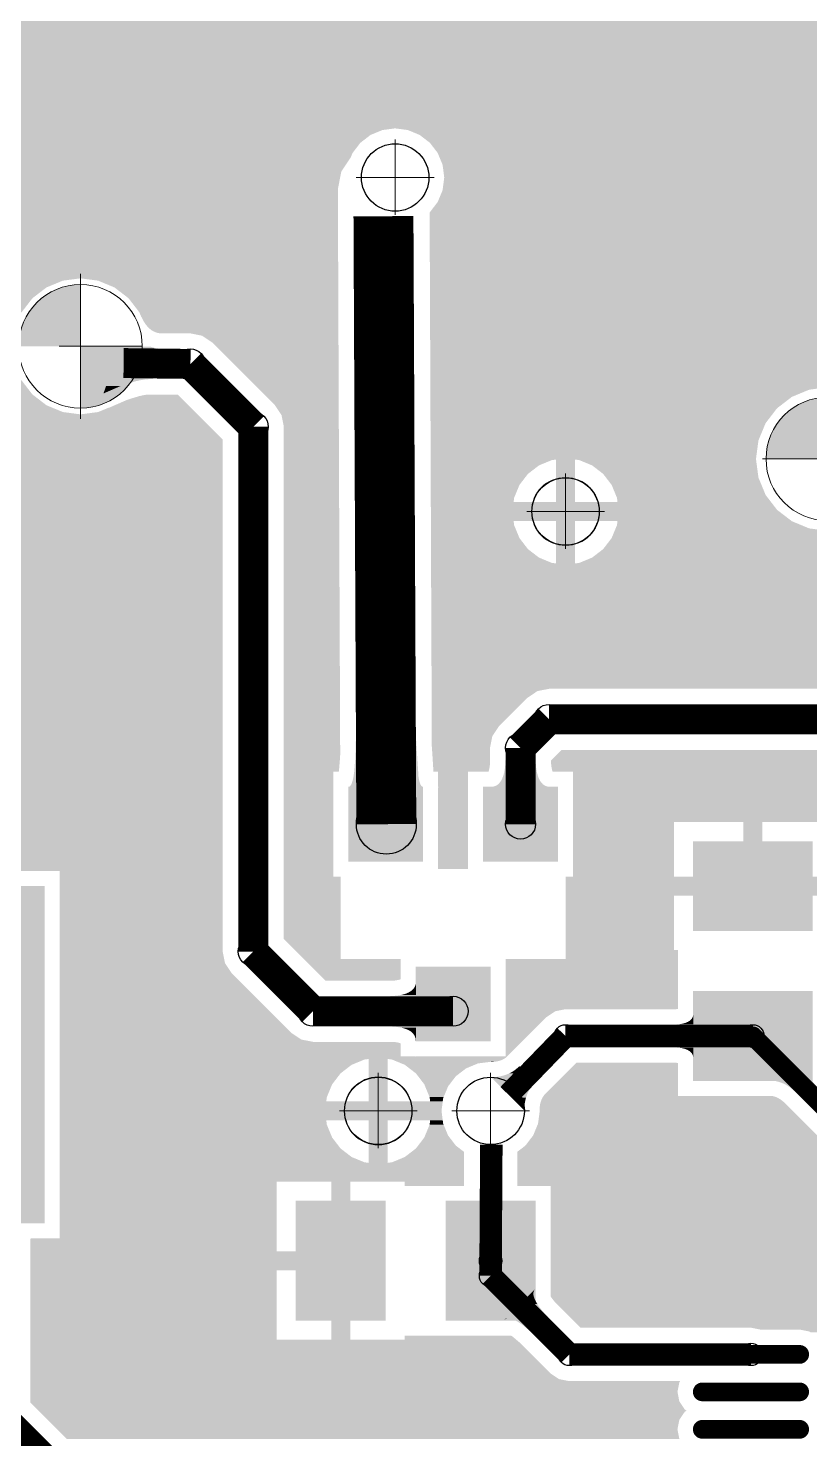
# Model space of a CAD drawing. Header units: millimetres. Extents: x -3633 to 871, y -630 to 261.
# Drawn here: x -1510.66 to -1489.72, y 156.97 to 194.77 of the extents above; entities that cross this region are included whole.
import ezdxf

# ---------------------------------------------------------------- set-up
doc = ezdxf.new("R2010")
doc.units = ezdxf.units.MM
for name, color, linetype in [('DRILL', 7, 'Continuous'), ('DRILL GOST', 7, 'Continuous'), ('TOP_LAYER', 7, 'Continuous'), ('TOP_PASTE', 8, 'Continuous')]:
    doc.layers.add(name, color=color, linetype=linetype)

# ---------------------------------------------------------------- blocks, each defined once
blk = doc.blocks.new('ROUND_26')
blk.add_circle((0, 0), 0.01772)
blk = doc.blocks.new('OBLONG_12')
at = {"const_width": 0.00984}
blk.add_lwpolyline([(0.02559, 0), (-0.02559, 0)], dxfattribs=at)
at = {"const_width": 0.00492}
for points in [[(-0.02805, 0, 1), (-0.02313, 0, 1)], [(0.02313, 0, 1), (0.02805, 0, 1)]]:
    blk.add_lwpolyline(points, format="xyb", close=True, dxfattribs=at)
blk = doc.blocks.new('RECTANGLE_15')
blk.add_solid([(0.02362, 0.0315), (0.02362, -0.0315), (-0.02362, 0.0315), (-0.02362, -0.0315)])
blk = doc.blocks.new('SQUARE_14')
blk.add_solid([(0.019685, 0.019685), (0.019685, -0.019685), (-0.019685, 0.019685), (-0.019685, -0.019685)])
blk = doc.blocks.new('RECTANGLE_7')
blk.add_solid([(0.0315, 0.02362), (0.0315, -0.02362), (-0.0315, 0.02362), (-0.0315, -0.02362)])
blk = doc.blocks.new('RECTANGLE_17')
blk.add_solid([(0.02165, 0.08858), (0.02165, -0.08858), (-0.02165, 0.08858), (-0.02165, -0.08858)])
blk = doc.blocks.new('ROUND_1')
at = {"const_width": 0.005}
blk.add_lwpolyline([(-0.0025, 0, 1), (0.0025, 0, 1)], format="xyb", close=True, dxfattribs=at)
blk = doc.blocks.new('ROUND_4')
blk.add_circle((0, 0), 0.00591)
blk = doc.blocks.new('ROUND_2')
blk.add_circle((0, 0), 0.00787)
blk = doc.blocks.new('ROUND_5')
blk.add_circle((0, 0), 0.01575)

msp = doc.modelspace()

# ---------------------------------------------------------------- hatches: boundary and pattern name
at = {"layer": 'DRILL', "lineweight": 0}
h = msp.add_hatch(color=256, dxfattribs=at)
h.dxf.hatch_style = 1
h.paths.add_polyline_path([(-1509.261, 187.903, 0.414214), (-1510.917, 186.248), (-1509.261, 186.248)])
h.paths.add_polyline_path([(-1507.606, 186.248), (-1509.261, 186.248), (-1509.261, 184.592, 0.414214)])
h = msp.add_hatch(color=256, dxfattribs=at)
h.dxf.hatch_style = 1
h.paths.add_polyline_path([(-1489.233, 184.885, 0.414214), (-1490.889, 183.23), (-1489.233, 183.23)])
h.paths.add_polyline_path([(-1487.578, 183.23), (-1489.233, 183.23), (-1489.233, 181.574, 0.414214)])

# ---------------------------------------------------------------- linework, layer by layer
for p, q in [((-1500.829, 191.792), (-1500.829, 189.77)), ((-1501.87, 190.773), (-1499.787, 190.773)), ((-1509.261, 186.248), (-1509.261, 188.191)), ((-1509.261, 188.109), (-1509.26, 184.338)), ((-1509.261, 187.949), (-1509.261, 184.542)), ((-1509.261, 187.949), (-1509.261, 184.542)), ((-1509.828, 186.248), (-1508.696, 186.248)), ((-1509.261, 186.248), (-1507.606, 186.248)), ((-1509.261, 186.248), (-1509.261, 184.304)), ((-1490.984, 183.23), (-1487.489, 183.23)), ((-1489.8, 183.23), (-1488.668, 183.23)), ((-1496.262, 182.841), (-1496.262, 180.82)), ((-1497.304, 181.822), (-1495.221, 181.822)), ((-1501.282, 166.778), (-1501.282, 164.757)), ((-1498.27, 166.778), (-1498.27, 164.757)), ((-1502.323, 165.759), (-1500.24, 165.759)), ((-1499.312, 165.759), (-1497.229, 165.759))]:
    msp.add_line(p, q, dxfattribs=at)
at = {"layer": 'DRILL GOST', "lineweight": 0}
for centre, radius in [((-1509.261, 186.248), 1.656), ((-1489.233, 183.23), 1.656), ((-1496.262, 181.822), 0.911), ((-1501.282, 165.759), 0.911)]:
    msp.add_circle(centre, radius, dxfattribs=at)
at = {"layer": 'TOP_LAYER', "elevation": 0}
for points, const_width in [([(-1501.142, 189.735), (-1501.065, 173.443)], 1.606), ([(-1508.105, 185.799), (-1506.314, 185.776)], 0.803), ([(-1506.314, 185.776), (-1504.631, 184.093)], 0.803), ([(-1504.631, 170.029), (-1504.631, 184.093)], 0.803), ([(-1497.468, 175.487), (-1496.703, 176.252)], 0.803), ([(-1496.703, 176.252), (-1484.208, 176.252)], 0.803), ([(-1497.468, 173.443), (-1497.468, 175.487)], 0.803), ([(-1504.631, 170.029), (-1503.031, 168.429)], 0.803), ([(-1503.031, 168.429), (-1499.275, 168.429)], 0.803), ([(-1497.791, 166.192), (-1496.264, 167.767)], 0.602), ([(-1496.264, 167.767), (-1491.243, 167.767)], 0.602), ([(-1491.243, 167.767), (-1488.733, 165.257)], 0.502), ([(-1498.27, 161.743), (-1498.251, 164.856)], 0.602), ([(-1498.27, 161.342), (-1498.27, 161.743)], 0.602), ([(-1498.27, 161.342), (-1496.162, 159.234)], 0.602), ([(-1496.162, 159.234), (-1491.293, 159.234)], 0.602), ([(-1511.321, 157.651), (-1508.888, 155.218)], 0.602)]:
    msp.add_lwpolyline(points, dxfattribs=dict(at, const_width=const_width))
at = {"layer": 'TOP_LAYER'}
for points in [[(-1507.119, 186.595), (-1507.119, 186.595), (-1507.119, 186.595), (-1506.314, 186.595)], [(-1508.507, 185.374), (-1508.221, 186.177), (-1507.317, 185.374), (-1507.014, 186.177)], [(-1508.221, 186.177), (-1508.218, 186.184), (-1507.014, 186.177), (-1507.144, 186.184)], [(-1508.218, 186.184), (-1508.211, 186.204), (-1507.144, 186.184), (-1507.266, 186.204)], [(-1508.211, 186.204), (-1508.199, 186.237), (-1507.266, 186.204), (-1507.381, 186.237)], [(-1508.575, 185.183), (-1508.557, 185.234), (-1508.19, 185.183), (-1508.048, 185.234)], [(-1508.557, 185.234), (-1508.529, 185.312), (-1508.048, 185.234), (-1507.783, 185.312)], [(-1508.529, 185.312), (-1508.519, 185.339), (-1507.783, 185.312), (-1507.658, 185.339)], [(-1508.519, 185.339), (-1508.512, 185.359), (-1507.658, 185.339), (-1507.539, 185.359)], [(-1508.512, 185.359), (-1508.508, 185.37), (-1507.539, 185.359), (-1507.425, 185.37)], [(-1508.508, 185.37), (-1508.507, 185.374), (-1507.425, 185.37), (-1507.317, 185.374)], [(-1508.646, 184.984), (-1508.19, 185.183), (-1508.646, 184.984), (-1508.575, 185.183)], [(-1501.88, 175.742), (-1501.879, 176.047), (-1500.27, 175.742), (-1500.273, 176.047)], [(-1501.895, 175.228), (-1501.88, 175.742), (-1500.236, 175.228), (-1500.27, 175.742)], [(-1501.926, 174.843), (-1501.895, 175.228), (-1500.211, 174.843), (-1500.236, 175.228)], [(-1497.885, 174.955), (-1497.873, 175.092), (-1497.05, 174.955), (-1497.062, 175.092)], [(-1497.873, 175.092), (-1497.869, 175.244), (-1497.062, 175.092), (-1497.066, 175.244)], [(-1501.975, 174.586), (-1501.948, 174.698), (-1500.178, 174.586), (-1500.202, 174.698)], [(-1501.948, 174.698), (-1501.926, 174.843), (-1500.202, 174.698), (-1500.211, 174.843)], [(-1498.014, 174.57), (-1497.97, 174.642), (-1496.922, 174.57), (-1496.966, 174.642)], [(-1497.97, 174.642), (-1497.934, 174.73), (-1496.966, 174.642), (-1497.002, 174.73)], [(-1497.934, 174.73), (-1497.905, 174.835), (-1497.002, 174.73), (-1497.03, 174.835)], [(-1497.905, 174.835), (-1497.885, 174.955), (-1497.03, 174.835), (-1497.05, 174.955)], [(-1502.08, 174.441), (-1502.04, 174.457), (-1500.084, 174.441), (-1500.119, 174.457)], [(-1502.04, 174.457), (-1502.005, 174.505), (-1500.119, 174.457), (-1500.15, 174.505)], [(-1502.005, 174.505), (-1501.975, 174.586), (-1500.15, 174.505), (-1500.178, 174.586)], [(-1498.271, 174.441), (-1498.195, 174.449), (-1496.665, 174.441), (-1496.741, 174.449)], [(-1498.195, 174.449), (-1498.126, 174.473), (-1496.741, 174.449), (-1496.809, 174.473)], [(-1498.126, 174.473), (-1498.066, 174.513), (-1496.809, 174.473), (-1496.869, 174.513)], [(-1498.066, 174.513), (-1498.014, 174.57), (-1496.869, 174.513), (-1496.922, 174.57)], [(-1500.47, 168.931), (-1500.397, 168.975), (-1500.268, 168.931), (-1500.268, 168.975)], [(-1500.397, 168.975), (-1500.34, 169.027), (-1500.268, 168.975), (-1500.267, 169.027)], [(-1500.34, 169.027), (-1500.299, 169.088), (-1500.267, 169.027), (-1500.267, 169.088)], [(-1500.299, 169.088), (-1500.275, 169.156), (-1500.267, 169.088), (-1500.267, 169.156)], [(-1500.275, 169.156), (-1500.267, 169.232), (-1500.267, 169.156), (-1500.267, 169.232)], [(-1501.076, 168.831), (-1500.922, 168.835), (-1500.268, 168.831), (-1500.268, 168.835)], [(-1501.076, 168.027), (-1501.076, 168.831), (-1500.271, 168.027), (-1500.268, 168.831)], [(-1500.922, 168.835), (-1500.785, 168.847), (-1500.268, 168.835), (-1500.268, 168.847)], [(-1500.785, 168.847), (-1500.664, 168.867), (-1500.268, 168.847), (-1500.268, 168.867)], [(-1500.664, 168.867), (-1500.559, 168.895), (-1500.268, 168.867), (-1500.268, 168.895)], [(-1500.559, 168.895), (-1500.47, 168.931), (-1500.268, 168.895), (-1500.268, 168.931)], [(-1492.934, 168.177), (-1492.891, 168.216), (-1492.837, 168.177), (-1492.837, 168.216)], [(-1492.891, 168.216), (-1492.861, 168.261), (-1492.837, 168.216), (-1492.837, 168.261)], [(-1492.861, 168.261), (-1492.843, 168.312), (-1492.837, 168.261), (-1492.837, 168.312)], [(-1492.843, 168.312), (-1492.837, 168.369), (-1492.837, 168.312), (-1492.837, 168.369)], [(-1500.923, 168.023), (-1501.076, 168.027), (-1500.271, 168.023), (-1500.271, 168.027)], [(-1500.787, 168.011), (-1500.923, 168.023), (-1500.271, 168.011), (-1500.271, 168.023)], [(-1500.666, 167.991), (-1500.787, 168.011), (-1500.271, 167.991), (-1500.271, 168.011)], [(-1500.562, 167.963), (-1500.666, 167.991), (-1500.271, 167.963), (-1500.271, 167.991)], [(-1500.473, 167.927), (-1500.562, 167.963), (-1500.272, 167.927), (-1500.271, 167.963)], [(-1500.401, 167.883), (-1500.473, 167.927), (-1500.272, 167.883), (-1500.272, 167.927)], [(-1500.345, 167.831), (-1500.401, 167.883), (-1500.272, 167.831), (-1500.272, 167.883)], [(-1493.445, 168.068), (-1493.329, 168.071), (-1492.837, 168.068), (-1492.837, 168.071)], [(-1493.445, 167.466), (-1493.445, 168.068), (-1492.837, 167.466), (-1492.837, 168.068)], [(-1493.329, 168.071), (-1493.226, 168.08), (-1492.837, 168.071), (-1492.837, 168.08)], [(-1493.226, 168.08), (-1493.135, 168.095), (-1492.837, 168.08), (-1492.837, 168.095)], [(-1493.135, 168.095), (-1493.056, 168.116), (-1492.837, 168.095), (-1492.837, 168.116)], [(-1493.056, 168.116), (-1492.989, 168.143), (-1492.837, 168.116), (-1492.837, 168.143)], [(-1492.989, 168.143), (-1492.934, 168.177), (-1492.837, 168.143), (-1492.837, 168.177)], [(-1500.305, 167.771), (-1500.345, 167.831), (-1500.272, 167.771), (-1500.272, 167.831)], [(-1500.281, 167.703), (-1500.305, 167.771), (-1500.272, 167.703), (-1500.272, 167.771)], [(-1500.273, 167.627), (-1500.281, 167.703), (-1500.273, 167.627), (-1500.272, 167.703)], [(-1493.329, 167.463), (-1493.445, 167.466), (-1492.837, 167.463), (-1492.837, 167.466)], [(-1493.226, 167.454), (-1493.329, 167.463), (-1492.837, 167.454), (-1492.837, 167.463)], [(-1493.135, 167.439), (-1493.226, 167.454), (-1492.837, 167.439), (-1492.837, 167.454)], [(-1493.056, 167.418), (-1493.135, 167.439), (-1492.837, 167.418), (-1492.837, 167.439)], [(-1492.989, 167.391), (-1493.056, 167.418), (-1492.837, 167.391), (-1492.837, 167.418)], [(-1492.934, 167.357), (-1492.989, 167.391), (-1492.837, 167.357), (-1492.837, 167.391)], [(-1492.891, 167.318), (-1492.934, 167.357), (-1492.837, 167.318), (-1492.837, 167.357)], [(-1492.861, 167.273), (-1492.891, 167.318), (-1492.837, 167.273), (-1492.837, 167.318)], [(-1492.843, 167.222), (-1492.861, 167.273), (-1492.837, 167.222), (-1492.837, 167.273)], [(-1492.837, 167.165), (-1492.843, 167.222), (-1492.837, 167.165), (-1492.837, 167.222)], [(-1498.258, 167.074), (-1498.27, 167.075), (-1498.196, 167.074), (-1498.179, 167.075)], [(-1498.248, 167.073), (-1498.258, 167.074), (-1498.248, 167.073), (-1498.196, 167.074)], [(-1497.999, 166.688), (-1497.918, 166.708), (-1497.227, 166.688), (-1497.248, 166.708)], [(-1497.918, 166.708), (-1497.84, 166.735), (-1497.248, 166.708), (-1497.274, 166.735)], [(-1497.84, 166.735), (-1497.765, 166.767), (-1497.274, 166.735), (-1497.307, 166.767)], [(-1497.765, 166.767), (-1497.693, 166.806), (-1497.307, 166.767), (-1497.346, 166.806)], [(-1497.693, 166.806), (-1497.625, 166.851), (-1497.346, 166.806), (-1497.391, 166.851)], [(-1497.625, 166.851), (-1497.56, 166.902), (-1497.391, 166.851), (-1497.442, 166.902)], [(-1497.56, 166.902), (-1497.499, 166.959), (-1497.442, 166.902), (-1497.499, 166.959)], [(-1498.263, 166.663), (-1498.171, 166.665), (-1497.202, 166.663), (-1497.204, 166.665)], [(-1498.133, 166.533), (-1498.263, 166.663), (-1497.072, 166.533), (-1497.202, 166.663)], [(-1498.171, 166.665), (-1498.084, 166.673), (-1497.204, 166.665), (-1497.213, 166.673)], [(-1498.071, 166.472), (-1498.133, 166.533), (-1497.129, 166.472), (-1497.072, 166.533)], [(-1498.084, 166.673), (-1497.999, 166.688), (-1497.213, 166.673), (-1497.227, 166.688)], [(-1498.006, 166.407), (-1498.071, 166.472), (-1497.18, 166.407), (-1497.129, 166.472)], [(-1497.938, 166.339), (-1498.006, 166.407), (-1497.225, 166.339), (-1497.18, 166.407)], [(-1497.866, 166.267), (-1497.938, 166.339), (-1497.263, 166.267), (-1497.225, 166.339)], [(-1490.683, 166.565), (-1490.754, 166.568), (-1489.648, 166.565), (-1489.642, 166.568)], [(-1490.612, 166.554), (-1490.683, 166.565), (-1489.645, 166.554), (-1489.648, 166.565)], [(-1490.541, 166.536), (-1490.612, 166.554), (-1489.634, 166.536), (-1489.645, 166.554)], [(-1490.47, 166.512), (-1490.541, 166.536), (-1489.615, 166.512), (-1489.634, 166.536)], [(-1490.399, 166.48), (-1490.47, 166.512), (-1489.588, 166.48), (-1489.615, 166.512)], [(-1490.328, 166.441), (-1490.399, 166.48), (-1489.554, 166.441), (-1489.588, 166.48)], [(-1490.257, 166.394), (-1490.328, 166.441), (-1489.509, 166.394), (-1489.554, 166.441)], [(-1490.186, 166.341), (-1490.257, 166.394), (-1489.458, 166.341), (-1489.509, 166.394)], [(-1490.115, 166.281), (-1490.186, 166.341), (-1489.399, 166.281), (-1489.458, 166.341)], [(-1497.791, 166.192), (-1497.866, 166.267), (-1497.296, 166.192), (-1497.263, 166.267)], [(-1497.713, 166.114), (-1497.791, 166.192), (-1497.322, 166.114), (-1497.296, 166.192)], [(-1497.631, 166.033), (-1497.713, 166.114), (-1497.342, 166.033), (-1497.322, 166.114)], [(-1497.546, 165.949), (-1497.631, 166.033), (-1497.357, 165.949), (-1497.342, 166.033)], [(-1497.458, 165.861), (-1497.546, 165.949), (-1497.365, 165.861), (-1497.357, 165.949)], [(-1490.044, 166.213), (-1490.115, 166.281), (-1489.334, 166.213), (-1489.399, 166.281)], [(-1497.367, 165.77), (-1497.458, 165.861), (-1497.367, 165.77), (-1497.365, 165.861)], [(-1502.541, 161.998), (-1502.541, 163.86), (-1502.031, 161.998), (-1502.031, 163.86)], [(-1502.541, 159.627), (-1502.541, 161.488), (-1502.031, 159.627), (-1502.031, 161.488)], [(-1497.48, 160.586), (-1497.391, 160.676), (-1497.02, 160.586), (-1497.071, 160.676)], [(-1497.391, 160.676), (-1497.31, 160.757), (-1497.071, 160.676), (-1497.106, 160.757)], [(-1497.31, 160.757), (-1497.238, 160.829), (-1497.106, 160.757), (-1497.123, 160.829)], [(-1497.238, 160.829), (-1497.174, 160.893), (-1497.123, 160.829), (-1497.123, 160.893)], [(-1497.174, 160.893), (-1497.118, 160.948), (-1497.123, 160.893), (-1497.106, 160.948)], [(-1497.118, 160.948), (-1497.071, 160.995), (-1497.106, 160.948), (-1497.071, 160.995)], [(-1497.872, 160.194), (-1497.685, 160.382), (-1496.693, 160.194), (-1496.867, 160.382)], [(-1497.685, 160.382), (-1497.578, 160.488), (-1496.867, 160.382), (-1496.952, 160.488)], [(-1497.578, 160.488), (-1497.48, 160.586), (-1496.952, 160.488), (-1497.02, 160.586)], [(-1497.923, 160.143), (-1497.877, 160.177), (-1497.923, 160.143), (-1497.889, 160.177)], [(-1497.889, 160.177), (-1497.872, 160.194), (-1497.877, 160.177), (-1497.821, 160.194)], [(-1497.685, 160.177), (-1497.757, 160.194), (-1496.677, 160.177), (-1496.693, 160.194)], [(-1497.604, 160.143), (-1497.685, 160.177), (-1496.646, 160.143), (-1496.677, 160.177)], [(-1497.514, 160.092), (-1497.604, 160.143), (-1496.697, 160.092), (-1496.646, 160.143)], [(-1497.416, 160.024), (-1497.514, 160.092), (-1496.765, 160.024), (-1496.697, 160.092)], [(-1497.195, 159.837), (-1497.416, 160.024), (-1496.952, 159.837), (-1496.765, 160.024)], [(-1497.071, 159.717), (-1497.195, 159.837), (-1497.071, 159.717), (-1496.952, 159.837)]]:
    msp.add_solid(points, dxfattribs=at)
at = {"layer": 'TOP_PASTE'}
msp.add_circle((-1483.212, 119.578), 110, dxfattribs=at)
for points in [[(-1549.662, 194.547), (-1550.089, 194.974), (-1456.908, 194.547), (-1456.908, 194.974)], [(-1549.182, 193.921), (-1549.662, 194.547), (-1456.908, 193.921), (-1456.908, 194.547)], [(-1548.787, 193.237), (-1549.182, 193.921), (-1456.908, 193.237), (-1456.908, 193.921)], [(-1548.631, 192.862), (-1548.787, 193.237), (-1456.908, 192.862), (-1456.908, 193.237)], [(-1534.376, 192.796), (-1534.874, 192.862), (-1456.908, 192.796), (-1456.908, 192.862)], [(-1533.912, 192.604), (-1534.376, 192.796), (-1456.908, 192.604), (-1456.908, 192.796)], [(-1533.513, 192.298), (-1533.912, 192.604), (-1456.908, 192.298), (-1456.908, 192.604)], [(-1533.475, 192.248), (-1533.513, 192.298), (-1456.908, 192.248), (-1456.908, 192.298)], [(-1533.388, 192.163), (-1533.475, 192.248), (-1456.908, 192.163), (-1456.908, 192.248)], [(-1533.365, 192.14), (-1533.388, 192.163), (-1418.038, 192.14), (-1418.031, 192.163)], [(-1533.307, 192.089), (-1533.365, 192.14), (-1418.051, 192.089), (-1418.038, 192.14)], [(-1533.255, 192.044), (-1533.307, 192.089), (-1501.17, 192.044), (-1500.829, 192.089)], [(-1533.105, 191.913), (-1533.255, 192.044), (-1501.487, 191.913), (-1501.17, 192.044)], [(-1500.488, 192.044), (-1500.829, 192.089), (-1418.063, 192.044), (-1418.051, 192.089)], [(-1500.295, 191.964), (-1500.488, 192.044), (-1418.085, 191.964), (-1418.063, 192.044)], [(-1533.091, 191.901), (-1533.105, 191.913), (-1501.503, 191.901), (-1501.487, 191.913)], [(-1532.974, 191.813), (-1533.091, 191.901), (-1501.617, 191.813), (-1501.503, 191.901)], [(-1532.863, 191.739), (-1532.974, 191.813), (-1501.713, 191.739), (-1501.617, 191.813)], [(-1532.799, 191.703), (-1532.863, 191.739), (-1501.76, 191.703), (-1501.713, 191.739)], [(-1532.762, 191.683), (-1532.799, 191.703), (-1501.776, 191.683), (-1501.76, 191.703)], [(-1532.673, 191.642), (-1532.762, 191.683), (-1501.807, 191.642), (-1501.776, 191.683)], [(-1500.171, 191.913), (-1500.295, 191.964), (-1456.908, 191.913), (-1456.908, 191.964)], [(-1499.898, 191.703), (-1500.171, 191.913), (-1456.908, 191.703), (-1456.908, 191.913)], [(-1499.689, 191.431), (-1499.898, 191.703), (-1456.908, 191.431), (-1456.908, 191.703)], [(-1532.597, 191.616), (-1532.673, 191.642), (-1501.826, 191.616), (-1501.807, 191.642)], [(-1532.535, 191.603), (-1532.597, 191.616), (-1501.837, 191.603), (-1501.826, 191.616)], [(-1515.853, 191.553), (-1516.107, 191.603), (-1501.875, 191.553), (-1501.837, 191.603)], [(-1515.67, 191.431), (-1515.853, 191.553), (-1501.969, 191.431), (-1501.875, 191.553)], [(-1515.637, 191.408), (-1515.67, 191.431), (-1501.978, 191.408), (-1501.969, 191.431)], [(-1515.542, 191.314), (-1515.637, 191.408), (-1502.017, 191.314), (-1501.978, 191.408)], [(-1515.157, 190.929), (-1515.542, 191.314), (-1502.272, 190.929), (-1502.017, 191.314)], [(-1499.557, 191.113), (-1499.689, 191.431), (-1456.908, 191.113), (-1456.908, 191.431)], [(-1514.687, 190.458), (-1515.157, 190.929), (-1502.364, 190.458), (-1502.272, 190.929)], [(-1499.513, 190.773), (-1499.557, 191.113), (-1456.908, 190.773), (-1456.908, 191.113)], [(-1499.557, 190.432), (-1499.513, 190.773), (-1456.908, 190.432), (-1456.908, 190.773)], [(-1513.596, 189.367), (-1514.687, 190.458), (-1502.359, 189.367), (-1502.364, 190.458)], [(-1499.689, 190.114), (-1499.557, 190.432), (-1456.908, 190.114), (-1456.908, 190.432)], [(-1499.905, 189.837), (-1499.898, 189.842), (-1456.908, 189.837), (-1456.908, 189.842)], [(-1499.902, 189.153), (-1499.905, 189.837), (-1456.908, 189.153), (-1456.908, 189.837)], [(-1499.898, 189.842), (-1499.689, 190.114), (-1456.908, 189.842), (-1456.908, 190.114)], [(-1513.451, 189.151), (-1513.596, 189.367), (-1502.358, 189.151), (-1502.359, 189.367)], [(-1513.401, 188.897), (-1513.451, 189.151), (-1502.357, 188.897), (-1502.358, 189.151)], [(-1499.901, 188.948), (-1499.902, 189.153), (-1418.025, 188.948), (-1418.08, 189.153)], [(-1513.401, 188.07), (-1513.401, 188.897), (-1502.354, 188.07), (-1502.357, 188.897)], [(-1499.889, 186.137), (-1499.901, 188.948), (-1456.908, 186.137), (-1456.908, 188.948)], [(-1513.401, 188.008), (-1513.401, 188.07), (-1509.733, 188.008), (-1509.261, 188.07)], [(-1513.401, 187.826), (-1513.401, 188.008), (-1510.173, 187.826), (-1509.733, 188.008)], [(-1508.789, 188.008), (-1509.261, 188.07), (-1502.354, 188.008), (-1502.354, 188.07)], [(-1508.35, 187.826), (-1508.789, 188.008), (-1502.353, 187.826), (-1502.354, 188.008)], [(-1513.401, 187.536), (-1513.401, 187.826), (-1510.55, 187.536), (-1510.173, 187.826)], [(-1513.401, 187.159), (-1513.401, 187.536), (-1510.84, 187.159), (-1510.55, 187.536)], [(-1507.972, 187.536), (-1508.35, 187.826), (-1502.352, 187.536), (-1502.353, 187.826)], [(-1507.683, 187.159), (-1507.972, 187.536), (-1502.35, 187.159), (-1502.352, 187.536)], [(-1507.633, 187.04), (-1507.683, 187.159), (-1502.35, 187.04), (-1502.35, 187.159)], [(-1507.622, 187.025), (-1507.633, 187.04), (-1502.35, 187.025), (-1502.35, 187.04)], [(-1507.566, 186.917), (-1507.622, 187.025), (-1502.349, 186.917), (-1502.35, 187.025)], [(-1507.516, 186.839), (-1507.566, 186.917), (-1502.349, 186.839), (-1502.349, 186.917)], [(-1507.465, 186.775), (-1507.516, 186.839), (-1502.349, 186.775), (-1502.349, 186.839)], [(-1507.413, 186.723), (-1507.465, 186.775), (-1502.348, 186.723), (-1502.349, 186.775)], [(-1507.36, 186.682), (-1507.413, 186.723), (-1502.348, 186.682), (-1502.348, 186.723)], [(-1507.304, 186.649), (-1507.36, 186.682), (-1502.348, 186.649), (-1502.348, 186.682)], [(-1507.244, 186.623), (-1507.304, 186.649), (-1502.348, 186.623), (-1502.348, 186.649)], [(-1507.177, 186.604), (-1507.244, 186.623), (-1502.348, 186.604), (-1502.348, 186.623)], [(-1507.119, 186.595), (-1507.177, 186.604), (-1502.348, 186.595), (-1502.348, 186.604)], [(-1506, 186.532), (-1506.314, 186.595), (-1502.348, 186.532), (-1502.348, 186.595)], [(-1505.735, 186.355), (-1506, 186.532), (-1502.347, 186.355), (-1502.348, 186.532)], [(-1504.052, 184.672), (-1505.735, 186.355), (-1502.34, 184.672), (-1502.347, 186.355)], [(-1499.889, 186.093), (-1499.889, 186.137), (-1438.422, 186.093), (-1438.416, 186.137)], [(-1499.889, 185.938), (-1499.889, 186.093), (-1433.42, 185.938), (-1433.42, 186.093)], [(-1499.886, 185.227), (-1499.889, 185.938), (-1456.908, 185.227), (-1456.908, 185.938)], [(-1513.401, 184.959), (-1513.401, 185.336), (-1510.55, 184.959), (-1510.84, 185.336)], [(-1499.885, 185.192), (-1499.886, 185.227), (-1477.714, 185.192), (-1477.442, 185.227)], [(-1513.401, 184.669), (-1513.401, 184.959), (-1510.173, 184.669), (-1510.55, 184.959)], [(-1508.038, 184.802), (-1507.921, 184.844), (-1506.498, 184.802), (-1506.54, 184.844)], [(-1507.921, 184.844), (-1507.681, 184.915), (-1506.54, 184.844), (-1506.611, 184.915)], [(-1507.681, 184.915), (-1507.581, 184.937), (-1506.611, 184.915), (-1506.633, 184.937)], [(-1507.581, 184.937), (-1507.485, 184.953), (-1506.633, 184.937), (-1506.649, 184.953)], [(-1507.485, 184.953), (-1507.442, 184.957), (-1506.649, 184.953), (-1506.653, 184.957)], [(-1499.885, 185.152), (-1499.885, 185.192), (-1477.81, 185.152), (-1477.714, 185.192)], [(-1499.885, 185.086), (-1499.885, 185.152), (-1489.733, 185.086), (-1489.235, 185.152)], [(-1499.884, 184.894), (-1499.885, 185.086), (-1490.197, 184.894), (-1489.733, 185.086)], [(-1499.883, 184.588), (-1499.884, 184.894), (-1490.595, 184.588), (-1490.197, 184.894)], [(-1513.401, 184.487), (-1513.401, 184.669), (-1509.733, 184.487), (-1510.173, 184.669)], [(-1513.401, 184.425), (-1513.401, 184.487), (-1509.261, 184.425), (-1509.733, 184.487)], [(-1509.261, 184.425), (-1508.789, 184.487), (-1506.121, 184.425), (-1506.183, 184.487)], [(-1508.789, 184.487), (-1508.511, 184.602), (-1506.183, 184.487), (-1506.298, 184.602)], [(-1508.511, 184.602), (-1508.482, 184.609), (-1506.298, 184.602), (-1506.305, 184.609)], [(-1508.482, 184.609), (-1508.038, 184.802), (-1506.305, 184.609), (-1506.498, 184.802)], [(-1503.874, 184.406), (-1504.052, 184.672), (-1502.339, 184.406), (-1502.34, 184.672)], [(-1499.881, 184.19), (-1499.883, 184.588), (-1490.901, 184.19), (-1490.595, 184.588)], [(-1513.401, 183.754), (-1513.401, 184.425), (-1505.45, 183.754), (-1506.121, 184.425)], [(-1503.812, 184.093), (-1503.874, 184.406), (-1502.338, 184.093), (-1502.339, 184.406)], [(-1503.812, 175.323), (-1503.812, 184.093), (-1502.301, 175.323), (-1502.338, 184.093)], [(-1499.879, 183.726), (-1499.881, 184.19), (-1491.093, 183.726), (-1490.901, 184.19)], [(-1513.401, 179.866), (-1513.401, 183.754), (-1505.45, 179.866), (-1505.45, 183.754)], [(-1499.877, 183.228), (-1499.879, 183.726), (-1491.159, 183.228), (-1491.093, 183.726)], [(-1499.877, 183.214), (-1499.877, 183.228), (-1491.157, 183.214), (-1491.159, 183.228)], [(-1499.877, 183.199), (-1499.877, 183.214), (-1496.631, 183.199), (-1496.517, 183.214)], [(-1499.877, 183.057), (-1499.877, 183.199), (-1496.975, 183.057), (-1496.631, 183.199)], [(-1499.876, 182.83), (-1499.877, 183.057), (-1497.27, 182.83), (-1496.975, 183.057)], [(-1496.517, 182.077), (-1496.517, 183.214), (-1496.007, 182.077), (-1496.007, 183.214)], [(-1495.893, 183.199), (-1496.007, 183.214), (-1491.155, 183.199), (-1491.157, 183.214)], [(-1495.549, 183.057), (-1495.893, 183.199), (-1491.136, 183.057), (-1491.155, 183.199)], [(-1495.254, 182.83), (-1495.549, 183.057), (-1491.106, 182.83), (-1491.136, 183.057)], [(-1499.875, 182.535), (-1499.876, 182.83), (-1497.497, 182.535), (-1497.27, 182.83)], [(-1495.177, 182.73), (-1495.254, 182.83), (-1491.093, 182.73), (-1491.106, 182.83)], [(-1495.027, 182.535), (-1495.177, 182.73), (-1491.012, 182.535), (-1491.093, 182.73)], [(-1499.873, 182.191), (-1499.875, 182.535), (-1497.639, 182.191), (-1497.497, 182.535)], [(-1494.916, 182.266), (-1495.027, 182.535), (-1490.901, 182.266), (-1491.012, 182.535)], [(-1494.885, 182.191), (-1494.916, 182.266), (-1490.844, 182.191), (-1490.901, 182.266)], [(-1499.873, 182.077), (-1499.873, 182.191), (-1497.654, 182.077), (-1497.639, 182.191)], [(-1499.872, 181.867), (-1499.873, 182.077), (-1490.595, 181.867), (-1490.756, 182.077)], [(-1499.871, 181.567), (-1499.872, 181.867), (-1490.204, 181.567), (-1490.595, 181.867)], [(-1494.87, 182.077), (-1494.885, 182.191), (-1490.756, 182.077), (-1490.844, 182.191)], [(-1499.87, 181.453), (-1499.871, 181.567), (-1497.639, 181.453), (-1497.654, 181.567)], [(-1499.869, 181.109), (-1499.87, 181.453), (-1497.497, 181.109), (-1497.639, 181.453)], [(-1496.517, 180.43), (-1496.517, 181.567), (-1496.007, 180.43), (-1496.007, 181.567)], [(-1494.92, 181.369), (-1494.885, 181.453), (-1489.733, 181.369), (-1489.935, 181.453)], [(-1494.885, 181.453), (-1494.871, 181.561), (-1489.935, 181.453), (-1490.197, 181.561)], [(-1494.871, 181.561), (-1494.87, 181.567), (-1490.197, 181.561), (-1490.204, 181.567)], [(-1499.867, 180.814), (-1499.869, 181.109), (-1497.27, 180.814), (-1497.497, 181.109)], [(-1495.254, 180.814), (-1495.027, 181.109), (-1471.168, 180.814), (-1471.395, 181.109)], [(-1495.027, 181.109), (-1494.978, 181.228), (-1471.395, 181.109), (-1471.444, 181.228)], [(-1494.978, 181.228), (-1494.964, 181.264), (-1477.442, 181.228), (-1477.714, 181.264)], [(-1494.964, 181.264), (-1494.947, 181.304), (-1477.714, 181.264), (-1477.81, 181.304)], [(-1494.947, 181.304), (-1494.92, 181.369), (-1489.235, 181.304), (-1489.733, 181.369)], [(-1499.866, 180.587), (-1499.867, 180.814), (-1496.975, 180.587), (-1497.27, 180.814)], [(-1495.549, 180.587), (-1495.254, 180.814), (-1470.873, 180.587), (-1471.168, 180.814)], [(-1499.866, 180.445), (-1499.866, 180.587), (-1496.631, 180.445), (-1496.975, 180.587)], [(-1499.866, 180.43), (-1499.866, 180.445), (-1496.517, 180.43), (-1496.631, 180.445)], [(-1499.865, 180.115), (-1499.866, 180.43), (-1456.958, 180.115), (-1456.958, 180.43)], [(-1496.007, 180.43), (-1495.893, 180.445), (-1470.415, 180.43), (-1470.529, 180.445)], [(-1495.893, 180.445), (-1495.549, 180.587), (-1470.529, 180.445), (-1470.873, 180.587)], [(-1499.864, 179.917), (-1499.865, 180.115), (-1433.42, 179.917), (-1433.42, 180.115)], [(-1513.398, 179.845), (-1513.401, 179.866), (-1505.45, 179.845), (-1505.45, 179.866)], [(-1513.388, 179.805), (-1513.398, 179.845), (-1505.45, 179.805), (-1505.45, 179.845)], [(-1513.373, 179.762), (-1513.388, 179.805), (-1505.45, 179.762), (-1505.45, 179.805)], [(-1513.353, 179.717), (-1513.373, 179.762), (-1505.45, 179.717), (-1505.45, 179.762)], [(-1513.326, 179.669), (-1513.353, 179.717), (-1505.45, 179.669), (-1505.45, 179.717)], [(-1513.293, 179.618), (-1513.326, 179.669), (-1505.45, 179.618), (-1505.45, 179.669)], [(-1513.252, 179.564), (-1513.293, 179.618), (-1505.45, 179.564), (-1505.45, 179.618)], [(-1513.203, 179.507), (-1513.252, 179.564), (-1505.45, 179.507), (-1505.45, 179.564)], [(-1499.852, 177.106), (-1499.864, 179.917), (-1456.958, 177.106), (-1456.958, 179.917)], [(-1513.154, 179.457), (-1513.203, 179.507), (-1505.45, 179.457), (-1505.45, 179.507)], [(-1513.135, 179.442), (-1513.154, 179.457), (-1505.45, 179.442), (-1505.45, 179.457)], [(-1512.926, 179.169), (-1513.135, 179.442), (-1505.45, 179.169), (-1505.45, 179.442)], [(-1512.795, 178.852), (-1512.926, 179.169), (-1505.45, 178.852), (-1505.45, 179.169)], [(-1512.75, 178.511), (-1512.795, 178.852), (-1505.45, 178.511), (-1505.45, 178.852)], [(-1512.795, 178.17), (-1512.75, 178.511), (-1505.45, 178.17), (-1505.45, 178.511)], [(-1512.926, 177.853), (-1512.795, 178.17), (-1505.45, 177.853), (-1505.45, 178.17)], [(-1513.135, 177.58), (-1512.926, 177.853), (-1505.45, 177.58), (-1505.45, 177.853)], [(-1513.725, 177.24), (-1513.408, 177.371), (-1505.45, 177.24), (-1505.45, 177.371)], [(-1513.408, 177.371), (-1513.135, 177.58), (-1505.45, 177.371), (-1505.45, 177.58)], [(-1538.95, 175.161), (-1538.95, 177.195), (-1505.45, 175.161), (-1505.45, 177.195)], [(-1514.066, 177.195), (-1513.725, 177.24), (-1505.45, 177.195), (-1505.45, 177.24)], [(-1499.852, 177.071), (-1499.852, 177.106), (-1433.42, 177.071), (-1433.42, 177.106)], [(-1499.852, 177.009), (-1499.852, 177.071), (-1497.016, 177.009), (-1496.703, 177.071)], [(-1499.851, 176.831), (-1499.852, 177.009), (-1497.282, 176.831), (-1497.016, 177.009)], [(-1496.703, 177.071), (-1496.703, 177.071), (-1496.703, 177.071), (-1484.208, 177.071)], [(-1499.848, 176.066), (-1499.851, 176.831), (-1498.047, 176.066), (-1497.282, 176.831)], [(-1499.847, 175.801), (-1499.848, 176.066), (-1498.224, 175.801), (-1498.047, 176.066)], [(-1499.846, 175.529), (-1499.847, 175.801), (-1498.278, 175.529), (-1498.224, 175.801)], [(-1499.843, 175.487), (-1499.846, 175.529), (-1498.287, 175.487), (-1498.278, 175.529)], [(-1499.815, 175.066), (-1499.843, 175.487), (-1498.287, 175.066), (-1498.287, 175.487)], [(-1496.649, 175.148), (-1496.364, 175.433), (-1484.262, 175.148), (-1484.547, 175.433)], [(-1535.973, 172.184), (-1538.95, 175.161), (-1505.45, 172.184), (-1505.45, 175.161)], [(-1503.812, 175.251), (-1503.812, 175.323), (-1502.303, 175.251), (-1502.301, 175.323)], [(-1503.812, 174.89), (-1503.812, 175.251), (-1502.333, 174.89), (-1502.303, 175.251)], [(-1499.812, 175.007), (-1499.815, 175.066), (-1498.292, 175.007), (-1498.287, 175.066)], [(-1496.649, 175.066), (-1496.649, 175.148), (-1484.18, 175.066), (-1484.262, 175.148)], [(-1496.644, 175.007), (-1496.649, 175.066), (-1484.12, 175.007), (-1484.18, 175.066)], [(-1503.812, 174.849), (-1503.812, 174.89), (-1502.339, 174.849), (-1502.333, 174.89)], [(-1503.812, 174.451), (-1503.812, 174.849), (-1502.487, 174.451), (-1502.487, 174.849)], [(-1499.806, 174.922), (-1499.812, 175.007), (-1498.306, 174.922), (-1498.292, 175.007)], [(-1499.802, 174.861), (-1499.806, 174.922), (-1498.322, 174.861), (-1498.306, 174.922)], [(-1499.801, 174.849), (-1499.802, 174.861), (-1498.327, 174.849), (-1498.322, 174.861)], [(-1499.676, 174.45), (-1499.676, 174.849), (-1498.873, 174.45), (-1498.873, 174.849)], [(-1496.629, 174.922), (-1496.644, 175.007), (-1484.035, 174.922), (-1484.12, 175.007)], [(-1496.628, 174.916), (-1496.629, 174.922), (-1484.03, 174.916), (-1484.035, 174.922)], [(-1496.613, 174.861), (-1496.628, 174.916), (-1484.03, 174.861), (-1484.03, 174.916)], [(-1496.608, 174.849), (-1496.613, 174.861), (-1484.03, 174.849), (-1484.03, 174.861)], [(-1496.062, 173.605), (-1496.062, 174.849), (-1484.03, 173.605), (-1484.03, 174.849)], [(-1503.812, 174.443), (-1503.812, 174.451), (-1502.489, 174.443), (-1502.487, 174.451)], [(-1503.812, 174.442), (-1503.812, 174.443), (-1502.489, 174.442), (-1502.489, 174.443)], [(-1503.812, 174.441), (-1503.812, 174.442), (-1502.489, 174.441), (-1502.489, 174.442)], [(-1503.812, 174.432), (-1503.812, 174.441), (-1502.487, 174.432), (-1502.489, 174.441)], [(-1503.812, 172.038), (-1503.812, 174.432), (-1502.487, 172.038), (-1502.487, 174.432)], [(-1499.675, 174.441), (-1499.676, 174.45), (-1498.873, 174.441), (-1498.873, 174.45)], [(-1499.676, 174.433), (-1499.675, 174.441), (-1498.873, 174.433), (-1498.873, 174.441)], [(-1499.675, 174.424), (-1499.676, 174.433), (-1498.873, 174.424), (-1498.873, 174.433)], [(-1499.676, 174.418), (-1499.675, 174.424), (-1498.873, 174.418), (-1498.873, 174.424)], [(-1499.676, 172.239), (-1499.676, 174.418), (-1498.873, 172.239), (-1498.873, 174.418)], [(-1496.062, 173.544), (-1496.062, 173.605), (-1484.035, 173.544), (-1484.03, 173.605)], [(-1496.062, 173.497), (-1496.062, 173.544), (-1484.043, 173.497), (-1484.035, 173.544)], [(-1496.062, 172.038), (-1496.062, 173.497), (-1493.359, 172.038), (-1493.359, 173.497)], [(-1491.498, 172.038), (-1491.498, 173.497), (-1490.988, 172.038), (-1490.988, 173.497)], [(-1509.815, 170.029), (-1509.815, 172.184), (-1505.45, 170.029), (-1505.45, 172.184)], [(-1503.812, 170.369), (-1503.812, 172.038), (-1502.287, 170.369), (-1502.287, 172.038)], [(-1496.263, 171.528), (-1496.263, 172.038), (-1485.219, 171.528), (-1485.219, 172.038)], [(-1496.263, 170.068), (-1496.263, 171.528), (-1493.359, 170.068), (-1493.359, 171.528)], [(-1503.273, 169.829), (-1503.812, 170.369), (-1502.287, 169.829), (-1502.287, 170.369)], [(-1509.815, 169.716), (-1509.815, 170.029), (-1505.388, 169.716), (-1505.45, 170.029)], [(-1502.731, 169.287), (-1503.273, 169.829), (-1500.68, 169.287), (-1500.68, 169.829)], [(-1497.869, 168.491), (-1497.869, 169.829), (-1493.25, 168.491), (-1493.25, 169.829)], [(-1496.263, 169.829), (-1496.263, 170.068), (-1493.25, 169.829), (-1493.25, 170.068)], [(-1509.815, 169.45), (-1509.815, 169.716), (-1505.21, 169.45), (-1505.388, 169.716)], [(-1509.815, 167.85), (-1509.815, 169.45), (-1503.61, 167.85), (-1505.21, 169.45)], [(-1502.727, 169.284), (-1502.731, 169.287), (-1500.689, 169.284), (-1500.68, 169.287)], [(-1502.711, 169.267), (-1502.727, 169.284), (-1500.75, 169.267), (-1500.689, 169.284)], [(-1502.697, 169.253), (-1502.711, 169.267), (-1500.836, 169.253), (-1500.75, 169.267)], [(-1502.691, 169.248), (-1502.697, 169.253), (-1500.896, 169.248), (-1500.836, 169.253)], [(-1497.869, 168.487), (-1497.869, 168.491), (-1493.277, 168.487), (-1493.25, 168.491)], [(-1497.869, 168.484), (-1497.869, 168.487), (-1493.314, 168.484), (-1493.277, 168.487)], [(-1497.869, 168.429), (-1497.869, 168.484), (-1496.539, 168.429), (-1496.264, 168.484)], [(-1497.869, 168.274), (-1497.869, 168.429), (-1496.771, 168.274), (-1496.539, 168.429)], [(-1497.869, 167.219), (-1497.869, 168.274), (-1497.826, 167.219), (-1496.771, 168.274)], [(-1509.815, 167.672), (-1509.815, 167.85), (-1503.344, 167.672), (-1503.61, 167.85)], [(-1509.815, 167.61), (-1509.815, 167.672), (-1503.031, 167.61), (-1503.344, 167.672)], [(-1509.815, 167.605), (-1509.815, 167.61), (-1500.838, 167.605), (-1500.897, 167.61)], [(-1509.815, 167.591), (-1509.815, 167.605), (-1500.753, 167.591), (-1500.838, 167.605)], [(-1509.815, 167.574), (-1509.815, 167.591), (-1500.693, 167.574), (-1500.753, 167.591)], [(-1509.815, 167.569), (-1509.815, 167.574), (-1500.68, 167.569), (-1500.693, 167.574)], [(-1509.815, 167.219), (-1509.815, 167.569), (-1500.68, 167.219), (-1500.68, 167.569)], [(-1509.815, 167.217), (-1509.815, 167.219), (-1500.274, 167.217), (-1500.283, 167.219)], [(-1509.815, 167.195), (-1509.815, 167.217), (-1497.849, 167.195), (-1497.828, 167.217)], [(-1509.815, 167.184), (-1509.815, 167.195), (-1497.864, 167.184), (-1497.849, 167.195)], [(-1509.815, 167.158), (-1509.815, 167.184), (-1497.904, 167.158), (-1497.864, 167.184)], [(-1509.815, 167.151), (-1509.815, 167.158), (-1497.916, 167.151), (-1497.904, 167.158)], [(-1509.815, 167.136), (-1509.815, 167.151), (-1501.651, 167.136), (-1501.537, 167.151)], [(-1509.815, 166.994), (-1509.815, 167.136), (-1501.995, 166.994), (-1501.651, 167.136)], [(-1501.537, 166.014), (-1501.537, 167.151), (-1501.027, 166.014), (-1501.027, 167.151)], [(-1500.913, 167.136), (-1501.027, 167.151), (-1497.943, 167.136), (-1497.916, 167.151)], [(-1500.911, 167.136), (-1500.913, 167.136), (-1497.945, 167.136), (-1497.943, 167.136)], [(-1500.866, 167.117), (-1500.911, 167.136), (-1497.988, 167.117), (-1497.945, 167.136)], [(-1500.828, 167.101), (-1500.866, 167.117), (-1498.034, 167.101), (-1497.988, 167.117)], [(-1500.798, 167.089), (-1500.828, 167.101), (-1498.084, 167.089), (-1498.034, 167.101)], [(-1500.776, 167.079), (-1500.798, 167.089), (-1498.137, 167.079), (-1498.084, 167.089)], [(-1500.766, 167.075), (-1500.776, 167.079), (-1498.179, 167.075), (-1498.137, 167.079)], [(-1500.274, 167.217), (-1500.265, 167.219), (-1497.828, 167.217), (-1497.826, 167.219)], [(-1509.815, 166.767), (-1509.815, 166.994), (-1502.29, 166.767), (-1501.995, 166.994)], [(-1509.815, 166.472), (-1509.815, 166.767), (-1502.517, 166.472), (-1502.29, 166.767)], [(-1500.658, 167.031), (-1500.766, 167.075), (-1498.611, 167.031), (-1498.27, 167.075)], [(-1500.569, 166.994), (-1500.658, 167.031), (-1498.7, 166.994), (-1498.611, 167.031)], [(-1500.446, 166.899), (-1500.569, 166.994), (-1498.928, 166.899), (-1498.7, 166.994)], [(-1500.274, 166.767), (-1500.446, 166.899), (-1499.1, 166.767), (-1498.928, 166.899)], [(-1500.214, 166.69), (-1500.274, 166.767), (-1499.201, 166.69), (-1499.1, 166.767)], [(-1496.835, 166.183), (-1495.975, 167.043), (-1493.25, 166.183), (-1493.25, 167.043)], [(-1495.975, 167.043), (-1495.971, 167.047), (-1493.25, 167.043), (-1493.277, 167.047)], [(-1495.971, 167.047), (-1495.968, 167.05), (-1493.277, 167.047), (-1493.314, 167.05)], [(-1509.815, 166.128), (-1509.815, 166.472), (-1502.659, 166.128), (-1502.517, 166.472)], [(-1500.047, 166.472), (-1500.214, 166.69), (-1499.368, 166.472), (-1499.201, 166.69)], [(-1500.025, 166.417), (-1500.047, 166.472), (-1499.41, 166.417), (-1499.368, 166.472)], [(-1499.905, 166.128), (-1500.025, 166.417), (-1499.53, 166.128), (-1499.41, 166.417)], [(-1509.815, 166.014), (-1509.815, 166.128), (-1502.674, 166.014), (-1502.659, 166.128)], [(-1509.815, 165.759), (-1509.815, 166.014), (-1499.586, 165.759), (-1499.553, 166.014)], [(-1499.901, 166.1), (-1499.905, 166.128), (-1499.542, 166.1), (-1499.53, 166.128)], [(-1499.89, 166.014), (-1499.901, 166.1), (-1499.553, 166.014), (-1499.542, 166.1)], [(-1496.95, 165.896), (-1496.941, 165.95), (-1490.312, 165.896), (-1490.366, 165.95)], [(-1496.941, 165.95), (-1496.929, 165.999), (-1490.366, 165.95), (-1490.415, 165.999)], [(-1496.929, 165.999), (-1496.921, 166.021), (-1490.416, 165.999), (-1490.442, 166.021)], [(-1496.929, 165.999), (-1496.929, 165.999), (-1490.415, 165.999), (-1490.416, 165.999)], [(-1496.921, 166.021), (-1496.913, 166.045), (-1490.442, 166.021), (-1490.473, 166.045)], [(-1496.913, 166.045), (-1496.907, 166.059), (-1490.473, 166.045), (-1490.492, 166.059)], [(-1496.907, 166.059), (-1496.895, 166.088), (-1490.492, 166.059), (-1490.537, 166.088)], [(-1496.895, 166.088), (-1496.894, 166.089), (-1490.537, 166.088), (-1490.538, 166.089)], [(-1496.894, 166.089), (-1496.881, 166.113), (-1490.538, 166.089), (-1490.582, 166.113)], [(-1496.881, 166.113), (-1496.873, 166.129), (-1490.582, 166.113), (-1490.617, 166.129)], [(-1496.873, 166.129), (-1496.871, 166.131), (-1490.617, 166.129), (-1490.622, 166.131)], [(-1496.871, 166.131), (-1496.863, 166.144), (-1490.622, 166.131), (-1490.658, 166.144)], [(-1496.863, 166.144), (-1496.857, 166.152), (-1490.658, 166.144), (-1490.692, 166.152)], [(-1496.857, 166.152), (-1496.854, 166.157), (-1490.692, 166.152), (-1490.724, 166.157)], [(-1496.854, 166.157), (-1496.853, 166.159), (-1490.724, 166.157), (-1490.774, 166.159)], [(-1496.853, 166.159), (-1496.852, 166.161), (-1490.774, 166.159), (-1490.779, 166.161)], [(-1496.852, 166.161), (-1496.847, 166.168), (-1493.25, 166.161), (-1493.25, 166.168)], [(-1496.847, 166.168), (-1496.835, 166.183), (-1493.25, 166.168), (-1493.25, 166.183)], [(-1509.815, 165.504), (-1509.815, 165.759), (-1499.553, 165.504), (-1499.586, 165.759)], [(-1496.999, 165.418), (-1496.954, 165.759), (-1489.835, 165.418), (-1490.176, 165.759)], [(-1496.957, 165.783), (-1496.956, 165.838), (-1490.199, 165.783), (-1490.254, 165.838)], [(-1496.954, 165.759), (-1496.957, 165.783), (-1490.176, 165.759), (-1490.199, 165.783)], [(-1496.956, 165.838), (-1496.95, 165.896), (-1490.254, 165.838), (-1490.312, 165.896)], [(-1509.815, 165.39), (-1509.815, 165.504), (-1502.659, 165.39), (-1502.674, 165.504)], [(-1509.815, 165.046), (-1509.815, 165.39), (-1502.517, 165.046), (-1502.659, 165.39)], [(-1501.537, 164.367), (-1501.537, 165.504), (-1501.027, 164.367), (-1501.027, 165.504)], [(-1500.025, 165.101), (-1499.905, 165.39), (-1499.41, 165.101), (-1499.53, 165.39)], [(-1499.905, 165.39), (-1499.901, 165.418), (-1499.53, 165.39), (-1499.542, 165.418)], [(-1499.901, 165.418), (-1499.89, 165.504), (-1499.542, 165.418), (-1499.553, 165.504)], [(-1497.13, 165.101), (-1496.999, 165.418), (-1489.517, 165.101), (-1489.835, 165.418)], [(-1509.815, 164.751), (-1509.815, 165.046), (-1502.29, 164.751), (-1502.517, 165.046)], [(-1500.274, 164.751), (-1500.214, 164.828), (-1499.1, 164.751), (-1499.201, 164.828)], [(-1500.214, 164.828), (-1500.047, 165.046), (-1499.201, 164.828), (-1499.368, 165.046)], [(-1500.047, 165.046), (-1500.025, 165.101), (-1499.368, 165.046), (-1499.41, 165.101)], [(-1497.554, 164.664), (-1497.339, 164.828), (-1489.398, 164.664), (-1489.398, 164.828)], [(-1497.339, 164.828), (-1497.222, 164.982), (-1489.398, 164.828), (-1489.398, 164.982)], [(-1497.222, 164.982), (-1497.13, 165.101), (-1489.398, 164.982), (-1489.517, 165.101)], [(-1509.815, 164.524), (-1509.815, 164.751), (-1501.995, 164.524), (-1502.29, 164.751)], [(-1509.815, 164.382), (-1509.815, 164.524), (-1501.651, 164.382), (-1501.995, 164.524)], [(-1500.913, 164.382), (-1500.569, 164.524), (-1498.987, 164.382), (-1498.987, 164.524)], [(-1500.569, 164.524), (-1500.387, 164.664), (-1498.987, 164.524), (-1498.987, 164.664)], [(-1500.387, 164.664), (-1500.274, 164.751), (-1498.987, 164.664), (-1499.1, 164.751)], [(-1497.554, 163.751), (-1497.554, 164.664), (-1489.398, 163.751), (-1489.398, 164.664)], [(-1509.815, 164.367), (-1509.815, 164.382), (-1501.537, 164.367), (-1501.651, 164.382)], [(-1509.815, 163.86), (-1509.815, 164.367), (-1498.987, 163.86), (-1498.987, 164.367)], [(-1501.027, 164.367), (-1500.913, 164.382), (-1498.987, 164.367), (-1498.987, 164.382)], [(-1509.815, 162.346), (-1509.815, 163.86), (-1504.001, 162.346), (-1504.001, 163.86)], [(-1500.571, 163.751), (-1500.571, 163.86), (-1498.987, 163.751), (-1498.987, 163.86)], [(-1496.664, 161.004), (-1496.664, 163.751), (-1489.398, 161.004), (-1489.398, 163.751)], [(-1510.605, 162.282), (-1510.602, 162.319), (-1504.001, 162.282), (-1504.001, 162.319)], [(-1510.605, 161.998), (-1510.605, 162.282), (-1504.001, 161.998), (-1504.001, 162.282)], [(-1510.602, 162.319), (-1510.597, 162.346), (-1504.001, 162.319), (-1504.001, 162.346)], [(-1510.605, 161.488), (-1510.605, 161.998), (-1502.031, 161.488), (-1502.031, 161.998)], [(-1510.605, 159.627), (-1510.605, 161.488), (-1504.001, 159.627), (-1504.001, 161.488)], [(-1496.662, 160.995), (-1496.664, 161.004), (-1489.398, 160.995), (-1489.398, 161.004)], [(-1496.664, 160.986), (-1496.662, 160.995), (-1489.398, 160.986), (-1489.398, 160.995)], [(-1496.664, 160.791), (-1496.664, 160.986), (-1489.398, 160.791), (-1489.398, 160.986)], [(-1496.624, 160.733), (-1496.664, 160.791), (-1489.398, 160.733), (-1489.398, 160.791)], [(-1496.557, 160.649), (-1496.624, 160.733), (-1489.398, 160.649), (-1489.398, 160.733)], [(-1496.459, 160.544), (-1496.557, 160.649), (-1489.398, 160.544), (-1489.398, 160.649)], [(-1496.403, 160.488), (-1496.459, 160.544), (-1489.398, 160.488), (-1489.398, 160.544)], [(-1496.149, 160.234), (-1496.403, 160.488), (-1489.347, 160.234), (-1489.398, 160.488)], [(-1495.933, 160.018), (-1496.149, 160.234), (-1489.203, 160.018), (-1489.347, 160.234)], [(-1495.865, 159.95), (-1495.933, 160.018), (-1489.101, 159.95), (-1489.203, 160.018)], [(-1491.035, 159.899), (-1491.293, 159.95), (-1489.025, 159.899), (-1489.101, 159.95)], [(-1489.861, 159.874), (-1489.988, 159.899), (-1488.987, 159.874), (-1489.025, 159.899)], [(-1510.605, 159.557), (-1510.605, 159.627), (-1497.499, 159.557), (-1497.581, 159.627)], [(-1510.605, 158.727), (-1510.605, 159.557), (-1496.668, 158.727), (-1497.499, 159.557)], [(-1500.571, 159.734), (-1500.571, 159.735), (-1497.923, 159.734), (-1497.932, 159.735)], [(-1500.571, 159.699), (-1500.571, 159.734), (-1497.666, 159.699), (-1497.716, 159.734)], [(-1500.571, 159.627), (-1500.571, 159.699), (-1497.581, 159.627), (-1497.666, 159.699)], [(-1497.923, 159.734), (-1497.915, 159.735), (-1497.716, 159.734), (-1497.719, 159.735)], [(-1489.733, 159.848), (-1489.861, 159.874), (-1488.859, 159.848), (-1488.987, 159.874)], [(-1489.695, 159.823), (-1489.733, 159.848), (-1488.733, 159.823), (-1488.859, 159.848)], [(-1510.605, 158.572), (-1510.605, 158.727), (-1496.436, 158.572), (-1496.668, 158.727)], [(-1510.605, 158.517), (-1510.605, 158.572), (-1496.162, 158.517), (-1496.436, 158.572)], [(-1510.605, 158.484), (-1510.605, 158.517), (-1493.213, 158.484), (-1493.191, 158.517)], [(-1510.605, 158.23), (-1510.605, 158.484), (-1493.263, 158.23), (-1493.213, 158.484)], [(-1510.605, 157.975), (-1510.605, 158.23), (-1493.213, 157.975), (-1493.263, 158.23)], [(-1510.605, 157.947), (-1510.605, 157.975), (-1493.194, 157.947), (-1493.213, 157.975)], [(-1510.416, 157.759), (-1510.605, 157.947), (-1493.068, 157.759), (-1493.194, 157.947)], [(-1510.385, 157.728), (-1510.416, 157.759), (-1493.021, 157.728), (-1493.068, 157.759)], [(-1510.353, 157.696), (-1510.385, 157.728), (-1493.068, 157.696), (-1493.021, 157.728)], [(-1510.138, 157.48), (-1510.353, 157.696), (-1493.213, 157.48), (-1493.068, 157.696)], [(-1509.883, 157.226), (-1510.138, 157.48), (-1493.263, 157.226), (-1493.213, 157.48)], [(-1534.699, 155.846), (-1534.699, 157.144), (-1510.53, 155.846), (-1511.828, 157.144)], [(-1509.628, 156.971), (-1509.883, 157.226), (-1493.213, 156.971), (-1493.263, 157.226)]]:
    msp.add_solid(points, dxfattribs=at)

# ---------------------------------------------------------------- block references
at = {"layer": 'DRILL GOST', "xscale": 51, "yscale": 51, "zscale": 51}
msp.add_blockref('ROUND_26', (-1500.829, 190.773), dxfattribs=at)
at = {"layer": 'TOP_LAYER', "xscale": 51, "yscale": 51, "zscale": 51}
for name, p in [('ROUND_2', (-1506.314, 185.776)), ('ROUND_2', (-1506.314, 185.776)), ('ROUND_2', (-1504.631, 184.093)), ('ROUND_2', (-1504.631, 184.093)), ('ROUND_2', (-1496.703, 176.252)), ('ROUND_2', (-1496.703, 176.252)), ('ROUND_2', (-1497.468, 175.487)), ('ROUND_2', (-1497.468, 175.487)), ('SQUARE_14', (-1501.082, 173.443)), ('SQUARE_14', (-1497.468, 173.443)), ('ROUND_5', (-1501.065, 173.443)), ('ROUND_2', (-1497.468, 173.443)), ('RECTANGLE_7', (-1491.243, 171.783)), ('RECTANGLE_17', (-1511.321, 167.265)), ('ROUND_2', (-1504.631, 170.029)), ('ROUND_2', (-1504.631, 170.029)), ('SQUARE_14', (-1499.275, 168.624)), ('RECTANGLE_7', (-1491.243, 167.767)), ('ROUND_2', (-1503.031, 168.429)), ('ROUND_2', (-1503.031, 168.429)), ('ROUND_2', (-1499.275, 168.429)), ('ROUND_4', (-1496.264, 167.767)), ('ROUND_4', (-1496.264, 167.767)), ('ROUND_4', (-1491.243, 167.767)), ('ROUND_1', (-1491.243, 167.767)), ('ROUND_26', (-1498.27, 165.759)), ('RECTANGLE_15', (-1502.286, 161.743)), ('RECTANGLE_15', (-1498.27, 161.743)), ('ROUND_4', (-1498.27, 161.743)), ('ROUND_4', (-1498.27, 161.743)), ('ROUND_4', (-1498.27, 161.342)), ('ROUND_4', (-1498.27, 161.342)), ('ROUND_4', (-1496.162, 159.234)), ('ROUND_4', (-1496.162, 159.234)), ('ROUND_4', (-1491.293, 159.234)), ('OBLONG_12', (-1491.293, 159.234)), ('OBLONG_12', (-1491.293, 158.23)), ('OBLONG_12', (-1491.293, 157.226))]:
    msp.add_blockref(name, p, dxfattribs=at)
at = {"layer": 'TOP_PASTE', "xscale": 51, "yscale": 51, "zscale": 51}
for p in [(-1496.262, 181.822), (-1501.282, 165.759)]:
    msp.add_blockref('ROUND_26', p, dxfattribs=at)

doc.saveas('drawing.dxf')
